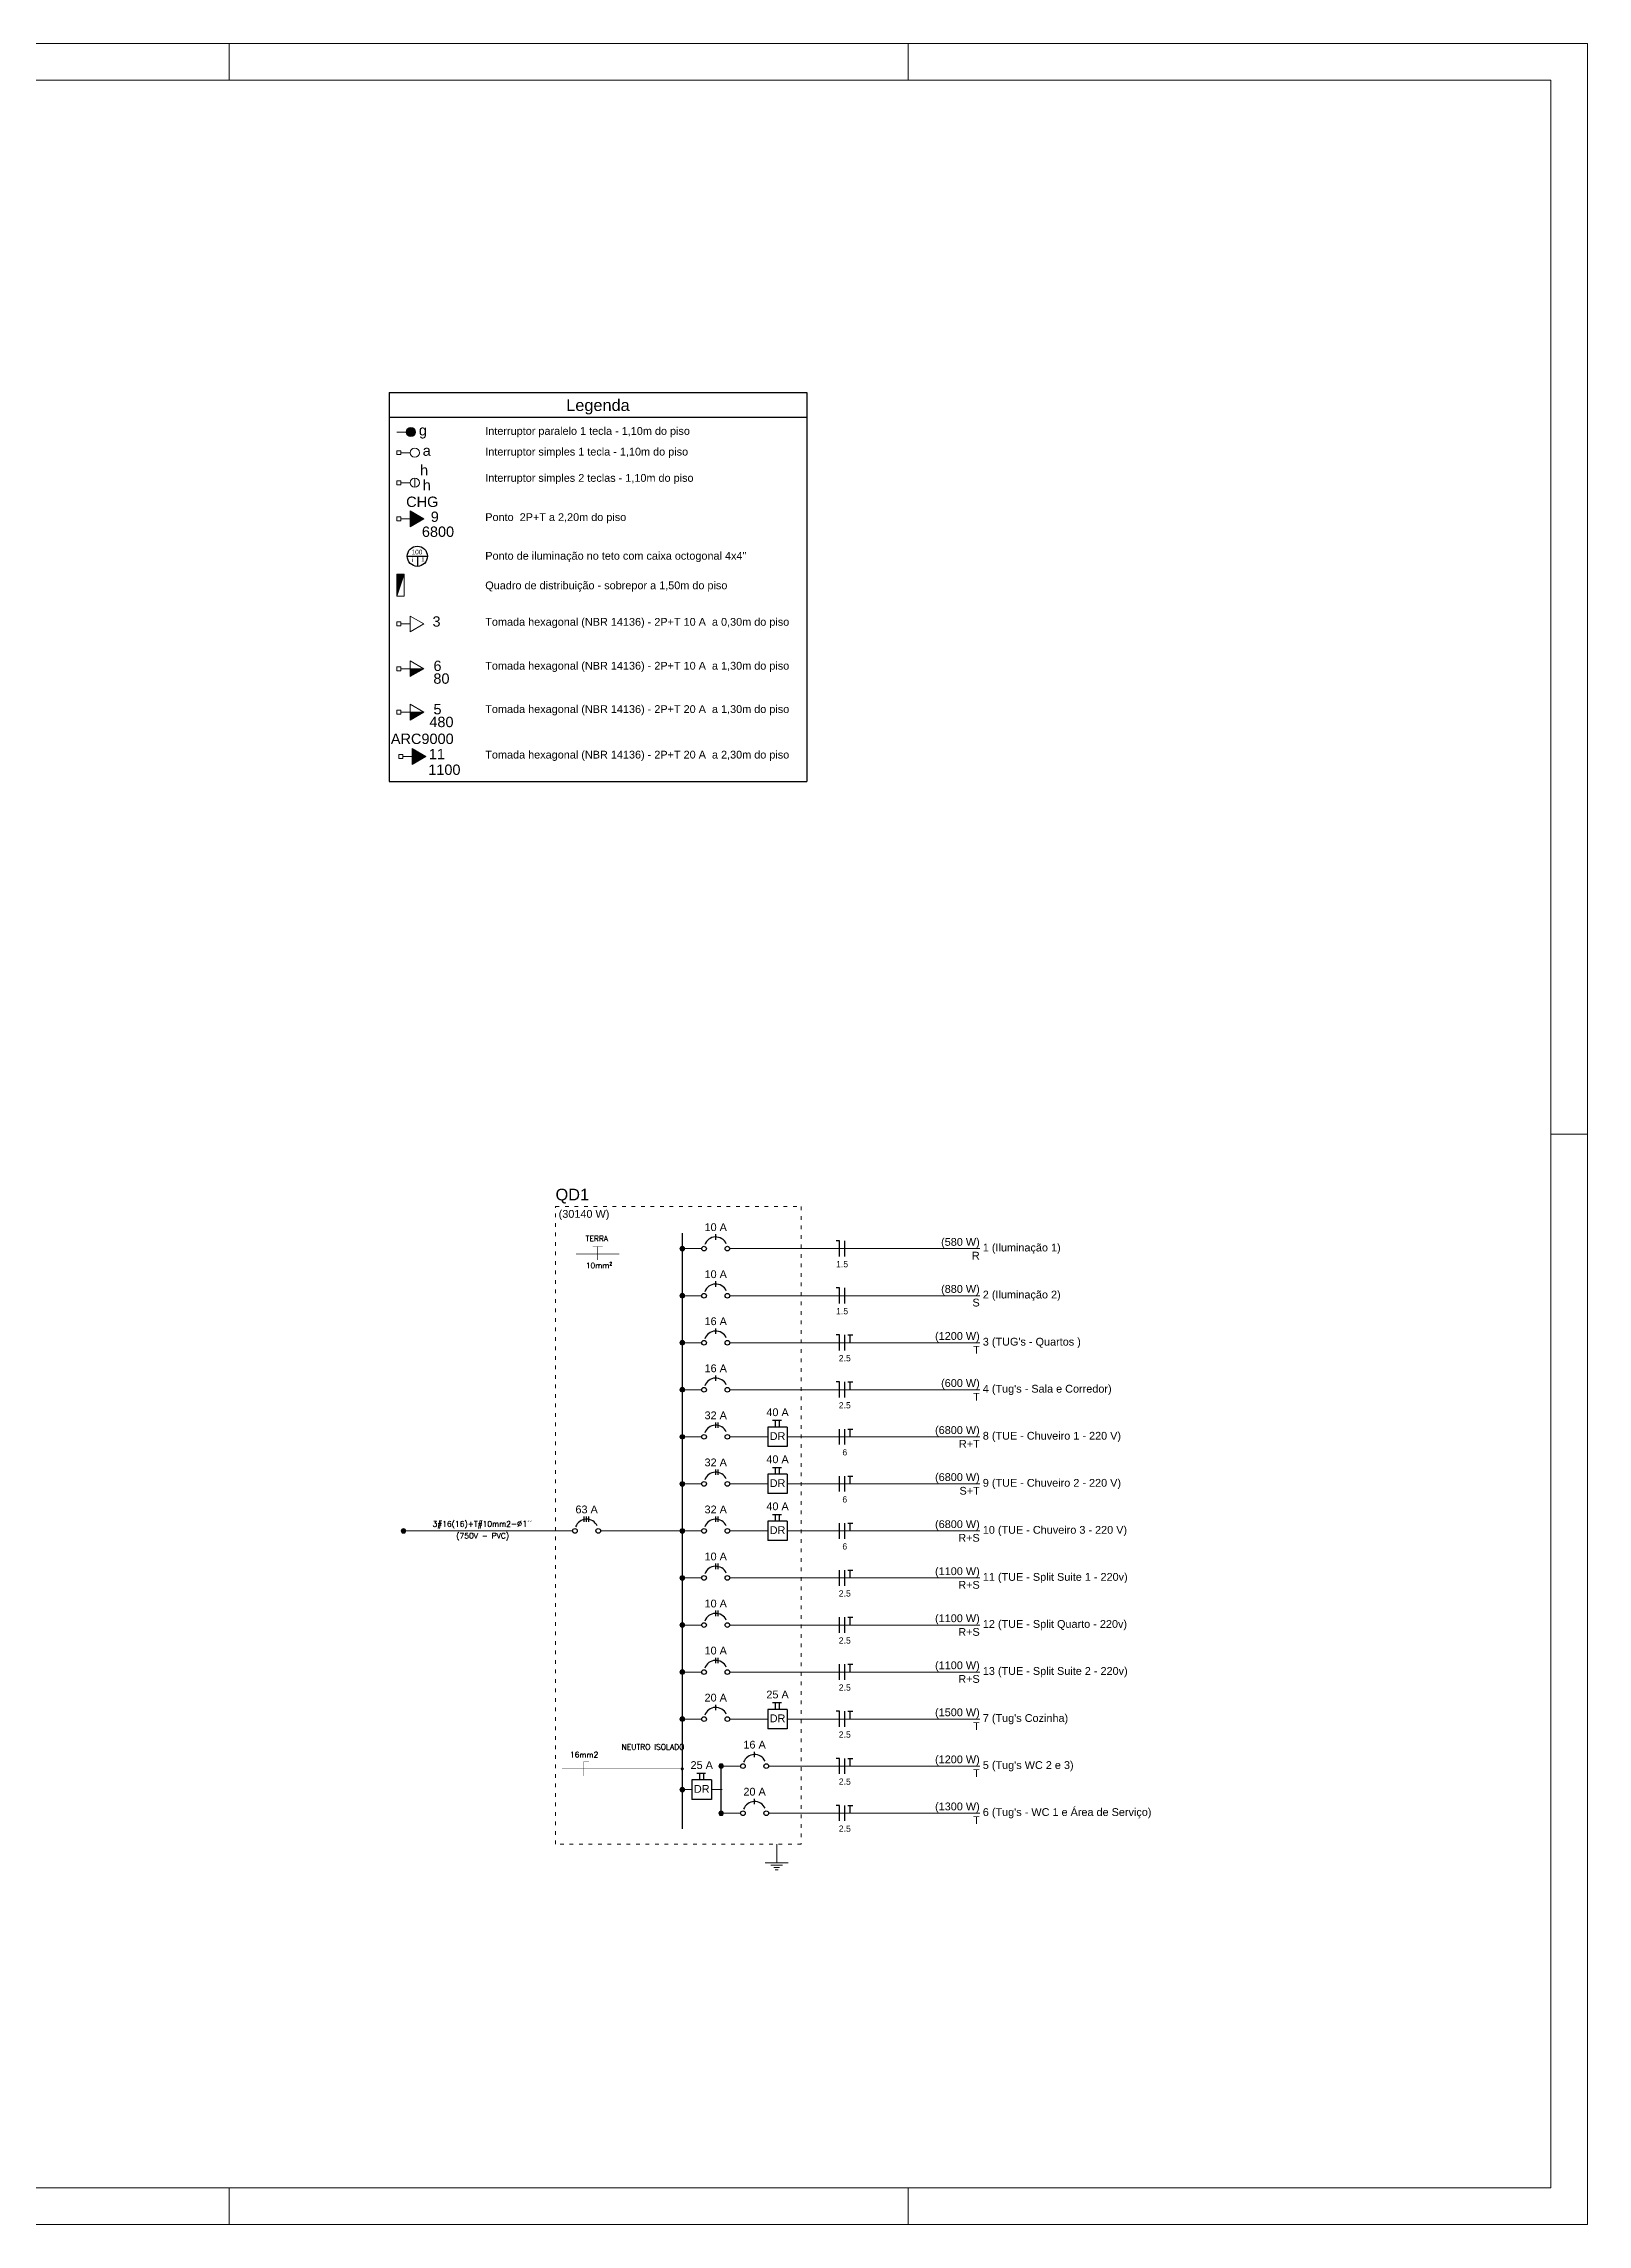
# Model space of a CAD drawing. Header units: millimetres. Extents: x -55.9 to 28.2, y -20.2 to 39.2.
# Drawn here: x -13.8 to 28.2, y -20.2 to 39.2 of the extents above; entities that cross this region are included whole.
import ezdxf

# ---------------------------------------------------------------- set-up
doc = ezdxf.new("R2010")
doc.units = ezdxf.units.MM
doc.header["$MEASUREMENT"] = 0
doc.linetypes.add('DOT2', pattern=[3.175, 0, -3.175])
for name, color, linetype, lineweight in [('Arquitetura', 134, 'Continuous', 5), ('DI-Barramento', 6, 'Continuous', 30), ('DI-Disjuntor', 1, 'Continuous', 30), ('DI-Fios', 3, 'Continuous', 30), ('DI-Linhas do diagrama', 9, 'Continuous', 20), ('DI-Linhas do quadro', 1, 'Continuous', 30), ('DI-Pontilhado', 7, 'Continuous', 20), ('DI-Textos do diagrama', 7, 'Continuous', 20), ('DI-Textos do quadro', 7, 'Continuous', 20), ('DI-Título do diagrama', 3, 'Continuous', 30), ('DI-Título do quadro', 1, 'Continuous', 30), ('P-SIMBOL', 5, 'Continuous', 20)]:
    doc.layers.add(name, color=color, linetype=linetype, lineweight=lineweight)
for name, color, linetype in [('luminarias', 6, 'Continuous'), ('Z_entity', 7, 'Continuous'), ('Z_solid', 7, 'Continuous')]:
    doc.layers.add(name, color=color, linetype=linetype)
doc.styles.add('Arial', font='arial.ttf')

msp = doc.modelspace()

# ---------------------------------------------------------------- hatches: boundary and pattern name
at = {"layer": 'P-SIMBOL', "linetype": 'Continuous'}
for points in [[(-3.821, 28.783), (-3.821, 28.658), (-3.946, 28.658), (-3.945, 28.677), (-3.934, 28.711), (-3.922, 28.732), (-3.908, 28.748), (-3.887, 28.764), (-3.861, 28.776), (-3.835, 28.782), (-3.821, 28.782)], [(-3.821, 28.533), (-3.821, 28.658), (-3.946, 28.658), (-3.945, 28.638), (-3.934, 28.605), (-3.922, 28.584), (-3.908, 28.568), (-3.887, 28.552), (-3.861, 28.539), (-3.835, 28.534), (-3.821, 28.534)], [(-3.821, 28.783), (-3.821, 28.658), (-3.696, 28.658), (-3.697, 28.677), (-3.708, 28.711), (-3.72, 28.732), (-3.734, 28.748), (-3.755, 28.764), (-3.781, 28.776), (-3.807, 28.782), (-3.821, 28.782)], [(-3.821, 28.533), (-3.821, 28.658), (-3.696, 28.658), (-3.697, 28.638), (-3.708, 28.605), (-3.72, 28.584), (-3.734, 28.568), (-3.755, 28.552), (-3.781, 28.539), (-3.807, 28.534), (-3.821, 28.534)], [(-3.841, 26.079), (-3.466, 26.295), (-3.841, 26.512)], [(-4.003, 24.788), (-4.203, 24.788), (-4.203, 24.186)], [(-3.841, 22.211), (-3.466, 22.211), (-3.841, 21.995)], [(-3.841, 21.03), (-3.466, 21.03), (-3.841, 20.813)], [(-3.785, 19.604), (-3.41, 19.821), (-3.785, 20.037)]]:
    msp.add_hatch(color=256, dxfattribs=at).paths.add_polyline_path(points)
at = {"layer": 'Z_solid'}
for points in [[(3.55, -7.719), (3.537, -7.731), (3.571, -7.752)], [(3.571, -7.71), (3.55, -7.719), (3.571, -7.752)], [(3.592, -7.719), (3.571, -7.71), (3.571, -7.752)], [(3.609, -7.731), (3.592, -7.719), (3.571, -7.752)], [(3.537, -7.731), (3.529, -7.752), (3.571, -7.752)], [(3.529, -7.752), (3.537, -7.774), (3.571, -7.752)], [(3.537, -7.774), (3.55, -7.791), (3.571, -7.752)], [(3.55, -7.791), (3.571, -7.795), (3.571, -7.752)], [(3.614, -7.752), (3.609, -7.731), (3.571, -7.752)], [(3.571, -7.795), (3.592, -7.791), (3.571, -7.752)], [(3.592, -7.791), (3.609, -7.774), (3.571, -7.752)], [(3.609, -7.774), (3.614, -7.752), (3.571, -7.752)]]:
    msp.add_hatch(color=7, dxfattribs=at).paths.add_polyline_path(points)

# ---------------------------------------------------------------- linework, layer by layer
at = {"layer": 'Arquitetura', "color": 1}
for p, q in [((-8.775, 38.238), (-8.775, 39.238)), ((9.725, 38.238), (9.725, 39.238)), ((27.225, 9.538), (28.225, 9.538)), ((-8.775, -20.162), (-8.775, -19.162)), ((9.725, -20.162), (9.725, -19.162))]:
    msp.add_line(p, q, dxfattribs=at)
msp.add_lwpolyline([(-55.875, -20.162), (28.225, -20.162), (28.225, 39.238), (-55.875, 39.238), (-55.875, -20.162)], close=True, dxfattribs=at)
at = {"layer": 'Arquitetura', "color": 5}
msp.add_lwpolyline([(-53.375, -19.162), (27.225, -19.162), (27.225, 38.238), (-53.375, 38.238), (-53.375, -19.162)], close=True, dxfattribs=at)
at = {"layer": 'DI-Barramento', "linetype": 'Continuous'}
for p, q in [((3.571, 6.839), (3.571, -9.385)), ((4.63, -8.962), (4.63, -7.68))]:
    msp.add_line(p, q, dxfattribs=at)
at = {"layer": 'DI-Disjuntor', "linetype": 'Continuous'}
for p, q in [((4.482, 6.659), (4.482, 6.807)), ((4.482, 5.377), (4.482, 5.525)), ((4.482, 4.096), (4.482, 4.244)), ((4.482, 2.814), (4.482, 2.963)), ((4.482, 1.533), (4.482, 1.681)), ((4.546, 1.533), (4.546, 1.681)), ((5.901, 1.554), (5.901, 1.025)), ((6.431, 1.554), (5.901, 1.554)), ((6.033, 1.739), (6.272, 1.739)), ((6.113, 1.554), (6.113, 1.739)), ((6.219, 1.554), (6.219, 1.739)), ((6.431, 1.554), (6.431, 1.025)), ((6.431, 1.025), (5.901, 1.025)), ((4.482, 0.252), (4.482, 0.4)), ((4.546, 0.252), (4.546, 0.4)), ((5.901, 0.273), (5.901, -0.257)), ((6.431, 0.273), (5.901, 0.273)), ((6.033, 0.458), (6.272, 0.458)), ((6.113, 0.273), (6.113, 0.458)), ((6.219, 0.273), (6.219, 0.458)), ((6.431, 0.273), (6.431, -0.257)), ((6.431, -0.257), (5.901, -0.257)), ((0.903, -1.03), (0.903, -0.882)), ((0.966, -1.03), (0.966, -0.882)), ((1.03, -1.03), (1.03, -0.882)), ((4.482, -1.03), (4.482, -0.882)), ((4.546, -1.03), (4.546, -0.882)), ((5.901, -1.009), (5.901, -1.538)), ((6.431, -1.009), (5.901, -1.009)), ((6.033, -0.823), (6.272, -0.823)), ((6.113, -1.009), (6.113, -0.823)), ((6.219, -1.009), (6.219, -0.823)), ((6.431, -1.009), (6.431, -1.538)), ((6.431, -1.538), (5.901, -1.538)), ((4.482, -2.311), (4.482, -2.163)), ((4.546, -2.311), (4.546, -2.163)), ((4.482, -3.593), (4.482, -3.444)), ((4.546, -3.593), (4.546, -3.444)), ((4.482, -4.874), (4.482, -4.726)), ((4.546, -4.874), (4.546, -4.726)), ((4.482, -6.155), (4.482, -6.007)), ((5.901, -6.134), (5.901, -6.664)), ((6.431, -6.134), (5.901, -6.134)), ((6.033, -5.949), (6.272, -5.949)), ((6.113, -6.134), (6.113, -5.949)), ((6.219, -6.134), (6.219, -5.949)), ((6.431, -6.134), (6.431, -6.664)), ((6.431, -6.664), (5.901, -6.664)), ((5.541, -7.437), (5.541, -7.289)), ((3.836, -8.056), (3.836, -8.586)), ((4.366, -8.056), (3.836, -8.056)), ((3.968, -7.871), (4.207, -7.871)), ((4.048, -8.056), (4.048, -7.871)), ((4.154, -8.056), (4.154, -7.871)), ((4.366, -8.056), (4.366, -8.586)), ((4.366, -8.586), (3.836, -8.586)), ((5.541, -8.718), (5.541, -8.57))]:
    msp.add_line(p, q, dxfattribs=at)
for centre in [(4.164, 6.415), (4.8, 6.415), (4.164, 5.134), (4.8, 5.134), (4.164, 3.852), (4.8, 3.852), (4.164, 2.571), (4.8, 2.571), (4.164, 1.289), (4.8, 1.289), (4.164, 0.008), (4.8, 0.008), (0.648, -1.273), (1.284, -1.273), (4.164, -1.273), (4.8, -1.273), (4.164, -2.555), (4.8, -2.555), (4.164, -3.836), (4.8, -3.836), (4.164, -5.118), (4.8, -5.118), (4.164, -6.399), (4.8, -6.399), (5.223, -7.68), (5.859, -7.68), (5.223, -8.962), (5.859, -8.962)]:
    msp.add_circle(centre, 0.0635, dxfattribs=at)
for centre in [(4.482, 6.415), (4.482, 5.134), (4.482, 3.852), (4.482, 2.571), (4.482, 1.289), (4.482, 0.008), (0.966, -1.273), (4.482, -1.273), (4.482, -2.555), (4.482, -3.836), (4.482, -5.118), (4.482, -6.399), (5.541, -7.68), (5.541, -8.962)]:
    msp.add_arc(centre, 0.318, 25, 160, dxfattribs=at)
at = {"layer": 'DI-Fios', "linetype": 'Continuous'}
for p, q in [((7.85, 6.627), (7.765, 6.627)), ((7.85, 6.203), (7.85, 6.627)), ((7.998, 6.203), (7.998, 6.627)), ((7.85, 5.345), (7.765, 5.345)), ((7.85, 4.922), (7.85, 5.345)), ((7.998, 4.922), (7.998, 5.345)), ((7.85, 4.064), (7.765, 4.064)), ((7.85, 3.64), (7.85, 4.064)), ((7.998, 3.64), (7.998, 4.064)), ((8.078, 4.064), (8.214, 4.064)), ((8.146, 3.852), (8.146, 4.064)), ((7.85, 2.783), (7.765, 2.783)), ((7.85, 2.359), (7.85, 2.783)), ((7.998, 2.359), (7.998, 2.783)), ((8.078, 2.783), (8.214, 2.783)), ((8.146, 2.571), (8.146, 2.783)), ((7.85, 1.078), (7.85, 1.501)), ((7.998, 1.078), (7.998, 1.501)), ((8.078, 1.501), (8.214, 1.501)), ((8.146, 1.289), (8.146, 1.501)), ((7.85, -0.204), (7.85, 0.22)), ((7.998, -0.204), (7.998, 0.22)), ((8.078, 0.22), (8.214, 0.22)), ((8.146, 0.008), (8.146, 0.22)), ((7.85, -1.485), (7.85, -1.062)), ((7.998, -1.485), (7.998, -1.062)), ((8.078, -1.062), (8.214, -1.062)), ((8.146, -1.273), (8.146, -1.062)), ((7.85, -2.767), (7.85, -2.343)), ((7.998, -2.767), (7.998, -2.343)), ((8.078, -2.343), (8.214, -2.343)), ((8.146, -2.555), (8.146, -2.343)), ((7.85, -4.048), (7.85, -3.624)), ((7.998, -4.048), (7.998, -3.624)), ((8.078, -3.624), (8.214, -3.624)), ((8.146, -3.836), (8.146, -3.624)), ((7.85, -5.329), (7.85, -4.906)), ((7.998, -5.329), (7.998, -4.906)), ((8.078, -4.906), (8.214, -4.906)), ((8.146, -5.118), (8.146, -4.906)), ((7.85, -6.187), (7.765, -6.187)), ((7.85, -6.611), (7.85, -6.187)), ((7.998, -6.611), (7.998, -6.187)), ((8.078, -6.187), (8.214, -6.187)), ((8.146, -6.399), (8.146, -6.187)), ((7.85, -7.469), (7.765, -7.469)), ((7.85, -7.892), (7.85, -7.469)), ((7.998, -7.892), (7.998, -7.469)), ((8.078, -7.469), (8.214, -7.469)), ((8.146, -7.68), (8.146, -7.469)), ((7.85, -8.75), (7.765, -8.75)), ((7.85, -9.174), (7.85, -8.75)), ((7.998, -9.174), (7.998, -8.75)), ((8.078, -8.75), (8.214, -8.75)), ((8.146, -8.962), (8.146, -8.75))]:
    msp.add_line(p, q, dxfattribs=at)
at = {"layer": 'DI-Linhas do diagrama', "linetype": 'Continuous'}
for p, q in [((3.635, 6.415), (4.101, 6.415)), ((4.863, 6.415), (11.673, 6.415)), ((3.635, 5.134), (4.101, 5.134)), ((4.863, 5.134), (11.673, 5.134)), ((3.635, 3.852), (4.101, 3.852)), ((4.863, 3.852), (11.673, 3.852)), ((3.635, 2.571), (4.101, 2.571)), ((4.863, 2.571), (11.673, 2.571)), ((3.635, 1.289), (4.101, 1.289)), ((4.863, 1.289), (5.901, 1.289)), ((6.431, 1.289), (11.673, 1.289)), ((3.635, 0.008), (4.101, 0.008)), ((4.863, 0.008), (5.901, 0.008)), ((6.431, 0.008), (11.673, 0.008)), ((-3.958, -1.273), (-3.492, -1.273)), ((-3.492, -1.273), (0.585, -1.273)), ((1.347, -1.273), (2.322, -1.273)), ((2.322, -1.273), (3.571, -1.273)), ((3.635, -1.273), (4.101, -1.273)), ((4.863, -1.273), (5.901, -1.273)), ((6.431, -1.273), (11.673, -1.273)), ((3.635, -2.555), (4.101, -2.555)), ((4.863, -2.555), (11.673, -2.555)), ((3.635, -3.836), (4.101, -3.836)), ((4.863, -3.836), (11.673, -3.836)), ((3.635, -5.118), (4.101, -5.118)), ((4.863, -5.118), (11.673, -5.118)), ((3.635, -6.399), (4.101, -6.399)), ((4.863, -6.399), (5.901, -6.399)), ((6.431, -6.399), (11.673, -6.399)), ((4.694, -7.68), (5.16, -7.68)), ((5.922, -7.68), (11.673, -7.68)), ((3.635, -8.321), (3.836, -8.321)), ((4.366, -8.321), (4.657, -8.321)), ((4.694, -8.962), (5.16, -8.962)), ((5.922, -8.962), (11.673, -8.962))]:
    msp.add_line(p, q, dxfattribs=at)
at = {"layer": 'DI-Linhas do diagrama', "linetype": 'Continuous', "const_width": 0.0635}
for points in [[(3.603, 6.415, 1), (3.539, 6.415, 1)], [(3.603, 5.134, 1), (3.539, 5.134, 1)], [(3.603, 3.852, 1), (3.539, 3.852, 1)], [(3.603, 2.571, 1), (3.539, 2.571, 1)], [(3.603, 1.289, 1), (3.539, 1.289, 1)], [(3.603, 0.008, 1), (3.539, 0.008, 1)], [(-3.99, -1.273, 1), (-4.054, -1.273, 1)], [(3.603, -1.273, 1), (3.539, -1.273, 1)], [(3.603, -2.555, 1), (3.539, -2.555, 1)], [(3.603, -3.836, 1), (3.539, -3.836, 1)], [(3.603, -5.118, 1), (3.539, -5.118, 1)], [(3.603, -6.399, 1), (3.539, -6.399, 1)], [(4.662, -7.68, 1), (4.598, -7.68, 1)], [(3.603, -8.321, 1), (3.539, -8.321, 1)], [(4.662, -8.962, 1), (4.598, -8.962, 1)]]:
    msp.add_lwpolyline(points, format="xyb", close=True, dxfattribs=at)
at = {"layer": 'DI-Linhas do diagrama', "linetype": 'Continuous'}
for centre in [(3.571, 6.415), (3.571, 5.134), (3.571, 3.852), (3.571, 2.571), (3.571, 1.289), (3.571, 0.008), (-4.022, -1.273), (3.571, -1.273), (3.571, -2.555), (3.571, -3.836), (3.571, -5.118), (3.571, -6.399), (4.63, -7.68), (3.571, -8.321), (4.63, -8.962)]:
    msp.add_circle(centre, 0.0635, dxfattribs=at)
at = {"layer": 'DI-Linhas do quadro', "linetype": 'Continuous'}
for p, q in [((-4.414, 29.736), (6.965, 29.736)), ((-4.414, 29.736), (-4.414, 19.138)), ((6.965, 29.736), (6.965, 19.138)), ((-4.414, 29.065), (6.965, 29.065)), ((-4.414, 19.138), (6.965, 19.138))]:
    msp.add_line(p, q, dxfattribs=at)
at = {"layer": 'DI-Pontilhado', "linetype": 'DOT2', "ltscale": 0.05}
msp.add_lwpolyline([(0.119, -9.809), (0.119, 7.559), (6.812, 7.559), (6.812, -9.809), (0.119, -9.809)], close=True, dxfattribs=at)
at = {"layer": 'DI-Textos do diagrama', "linetype": 'Continuous'}
for p, q in [((6.143, -9.809), (6.143, -10.317)), ((5.825, -10.317), (6.46, -10.317)), ((5.984, -10.381), (6.301, -10.381)), ((6.063, -10.444), (6.222, -10.444)), ((6.103, -10.508), (6.182, -10.508))]:
    msp.add_line(p, q, dxfattribs=at)
at = {"layer": 'luminarias'}
for p, q in [((-3.919, 25.274), (-3.37, 25.274)), ((-3.645, 25.274), (-3.645, 25))]:
    msp.add_line(p, q, dxfattribs=at)
msp.add_circle((-3.645, 25.274), 0.275, dxfattribs=at)
at = {"layer": 'P-SIMBOL'}
for p, q in [((-3.946, 28.658), (-4.203, 28.658)), ((-3.821, 28.783), (-3.821, 28.533)), ((-4.203, 28.042), (-4.203, 28.148)), ((-4.203, 28.148), (-4.097, 28.148)), ((-4.097, 28.042), (-4.203, 28.042)), ((-4.097, 28.148), (-4.097, 28.042)), ((-3.84, 28.095), (-4.097, 28.095)), ((-4.203, 27.224), (-4.203, 27.33)), ((-4.203, 27.33), (-4.097, 27.33)), ((-4.097, 27.33), (-4.097, 27.224)), ((-3.715, 27.402), (-3.715, 27.152)), ((-4.097, 27.224), (-4.203, 27.224)), ((-3.84, 27.277), (-4.097, 27.277)), ((-4.203, 26.242), (-4.203, 26.348)), ((-4.203, 26.348), (-4.097, 26.348)), ((-4.097, 26.242), (-4.203, 26.242)), ((-4.097, 26.348), (-4.097, 26.242)), ((-3.841, 26.295), (-4.097, 26.295)), ((-3.841, 26.079), (-3.841, 26.512)), ((-3.841, 26.512), (-3.466, 26.295)), ((-3.466, 26.295), (-3.841, 26.079)), ((-4.003, 24.788), (-4.203, 24.788)), ((-4.203, 24.788), (-4.203, 24.186)), ((-4.003, 24.788), (-4.203, 24.186)), ((-4.003, 24.788), (-4.003, 24.186)), ((-4.003, 24.186), (-4.203, 24.186)), ((-4.203, 23.378), (-4.203, 23.484)), ((-4.203, 23.484), (-4.097, 23.484)), ((-4.097, 23.378), (-4.203, 23.378)), ((-4.097, 23.484), (-4.097, 23.378)), ((-3.841, 23.431), (-4.097, 23.431)), ((-3.841, 23.647), (-3.466, 23.431)), ((-3.841, 23.214), (-3.841, 23.647)), ((-3.466, 23.431), (-3.841, 23.214)), ((-4.203, 22.158), (-4.203, 22.264)), ((-4.203, 22.264), (-4.097, 22.264)), ((-4.097, 22.158), (-4.203, 22.158)), ((-4.097, 22.264), (-4.097, 22.158)), ((-3.841, 22.211), (-4.097, 22.211)), ((-3.841, 22.428), (-3.466, 22.211)), ((-3.841, 21.995), (-3.841, 22.428)), ((-3.466, 22.211), (-3.841, 22.211)), ((-3.466, 22.211), (-3.841, 21.995)), ((-4.203, 20.977), (-4.203, 21.083)), ((-4.203, 21.083), (-4.097, 21.083)), ((-4.097, 20.977), (-4.203, 20.977)), ((-4.097, 21.083), (-4.097, 20.977)), ((-3.841, 21.03), (-4.097, 21.03)), ((-3.841, 21.246), (-3.466, 21.03)), ((-3.841, 20.813), (-3.841, 21.246)), ((-3.466, 21.03), (-3.841, 21.03)), ((-3.466, 21.03), (-3.841, 20.813)), ((-4.147, 19.768), (-4.147, 19.874)), ((-4.147, 19.874), (-4.041, 19.874)), ((-4.041, 19.768), (-4.147, 19.768)), ((-4.041, 19.874), (-4.041, 19.768)), ((-3.785, 19.821), (-4.041, 19.821)), ((-3.785, 20.037), (-3.41, 19.821)), ((-3.785, 19.604), (-3.785, 20.037)), ((-3.41, 19.821), (-3.785, 19.604))]:
    msp.add_line(p, q, dxfattribs=at)
for centre in [(-3.821, 28.658), (-3.715, 28.095), (-3.715, 27.277)]:
    msp.add_circle(centre, 0.125, dxfattribs=at)
at = {"layer": 'Z_entity', "color": 7}
for points in [[(0.674, 6.271, 0.0135, 0.0135, 0), (1.86, 6.271, 0.0135, 0.0135, 0)], [(1.407, 6.47, 0.0105, 0.0105, 0), (1.128, 6.47, 0.0105, 0.0105, 0)], [(1.267, 6.47, 0.0105, 0.0105, 0), (1.267, 6.11, 0.0105, 0.0105, 0)], [(-1.558, -1.273, 0.00748, 0.00748, 0), (-1.558, -1.273, 0.00748, 0.00748, 0)], [(0.888, -7.553, 0.0105, 0.0105, 0), (0.888, -7.952, 0.0105, 0.0105, 0)], [(0.888, -7.553, 0.0105, 0.0105, 0), (1.028, -7.553, 0.0105, 0.0105, 0)], [(3.55, -7.719, 0.0018, 0.0018, 0), (3.537, -7.731, 0.0018, 0.0018, 0), (3.571, -7.752, 0.0018, 0.0018, 0), (3.55, -7.719, 0.0018, 0.0018, 0)], [(3.571, -7.71, 0.00228, 0.00228, 0), (3.55, -7.719, 0.00228, 0.00228, 0), (3.571, -7.752, 0.00228, 0.00228, 0), (3.571, -7.71, 0.00228, 0.00228, 0)], [(3.609, -7.731, 0.00211, 0.00211, 0), (3.592, -7.719, 0.00211, 0.00211, 0), (3.571, -7.752, 0.00211, 0.00211, 0), (3.609, -7.731, 0.00211, 0.00211, 0)], [(3.592, -7.719, 0.00228, 0.00228, 0), (3.571, -7.71, 0.00228, 0.00228, 0), (3.571, -7.752, 0.00228, 0.00228, 0), (3.592, -7.719, 0.00228, 0.00228, 0)], [(0.295, -7.752, 0.0135, 0.0135, 0), (3.571, -7.752, 0.0135, 0.0135, 0)], [(3.537, -7.731, 0.00228, 0.00228, 0), (3.529, -7.752, 0.00228, 0.00228, 0), (3.571, -7.752, 0.00228, 0.00228, 0), (3.537, -7.731, 0.00228, 0.00228, 0)], [(3.529, -7.752, 0.00228, 0.00228, 0), (3.537, -7.774, 0.00228, 0.00228, 0), (3.571, -7.752, 0.00228, 0.00228, 0), (3.529, -7.752, 0.00228, 0.00228, 0)], [(3.537, -7.774, 0.00212, 0.00212, 0), (3.55, -7.791, 0.00212, 0.00212, 0), (3.571, -7.752, 0.00212, 0.00212, 0), (3.537, -7.774, 0.00212, 0.00212, 0)], [(3.55, -7.791, 0.00216, 0.00216, 0), (3.571, -7.795, 0.00216, 0.00216, 0), (3.571, -7.752, 0.00216, 0.00216, 0), (3.55, -7.791, 0.00216, 0.00216, 0)], [(3.614, -7.752, 0.00216, 0.00216, 0), (3.609, -7.731, 0.00216, 0.00216, 0), (3.571, -7.752, 0.00216, 0.00216, 0), (3.614, -7.752, 0.00216, 0.00216, 0)], [(3.609, -7.774, 0.00216, 0.00216, 0), (3.614, -7.752, 0.00216, 0.00216, 0), (3.571, -7.752, 0.00216, 0.00216, 0), (3.609, -7.774, 0.00216, 0.00216, 0)], [(3.592, -7.791, 0.00239, 0.00239, 0), (3.609, -7.774, 0.00239, 0.00239, 0), (3.571, -7.752, 0.00239, 0.00239, 0), (3.592, -7.791, 0.00239, 0.00239, 0)], [(3.571, -7.795, 0.00216, 0.00216, 0), (3.592, -7.791, 0.00216, 0.00216, 0), (3.571, -7.752, 0.00216, 0.00216, 0), (3.571, -7.795, 0.00216, 0.00216, 0)]]:
    msp.add_lwpolyline(points, format="xyseb", dxfattribs=at)

# ---------------------------------------------------------------- texts
at = {"char_height": 0.15, "attachment_point": 1}
for s, width, insert in [('{\\Fromans|c0;TERRA}', 1.03659, (0.94, 6.767)), ('{\\Fromans|c0;10mm²}', 1.03659, (0.943, 6.031)), ('{\\Fromans|c0;3#16(16)+T#10mm2-\\H1.08333x;Ø1\\fArial|b0|i0|c0|p34;\\H0.92308x;´´}', 3.88205, (-3.23, -0.995)), ('{\\Fromans|c0;(750V - PVC)}', 1.77529, (-2.585, -1.33)), ('{\\Fromans|c0;NEUTRO ISOLADO}', 1.77529, (1.918, -7.083)), ('{\\Fromans|c0;16mm2}', 1.03659, (0.512, -7.293))]:
    msp.add_mtext_dynamic_manual_height_columns(s, width=width, gutter_width=1.25, heights=[0], dxfattribs=dict(at, insert=insert))
at = {"layer": 'DI-Disjuntor', "char_height": 0.2118, "width": 0.50832, "attachment_point": 8, "line_spacing_factor": 0.798, "style": 'Arial'}
for insert in [(6.166, 1.204), (6.166, -0.077), (6.166, -1.358), (6.166, -6.484), (4.101, -8.406)]:
    msp.add_mtext('DR', dxfattribs=dict(at, insert=insert))
at = {"layer": 'DI-Textos do diagrama', "line_spacing_factor": 0.798, "style": 'Arial'}
for s, insert, char_height, width, attachment_point in [('(30140 W)', (0.204, 7.192), 0.2118, 2.28744, 7), ('10 A', (4.482, 6.891), 0.2118, 1.01664, 8), ('(580 W)', (11.673, 6.429), 0.2118, 1.77912, 9), ('1 (Iluminação 1)', (11.757, 6.274), 0.2118, 4.06656, 7), ('1.5', (7.924, 5.906), 0.1694, 0.60998, 8), ('R', (11.673, 6.118), 0.212, 0.25416, 9), ('10 A', (4.482, 5.61), 0.2118, 1.01664, 8), ('(880 W)', (11.673, 5.148), 0.2118, 1.77912, 9), ('1.5', (7.924, 4.625), 0.1694, 0.60998, 8), ('S', (11.673, 4.837), 0.212, 0.25416, 9), ('2 (Iluminação 2)', (11.757, 4.993), 0.2118, 4.06656, 7), ('16 A', (4.482, 4.329), 0.2118, 1.01664, 8), ('(1200 W)', (11.673, 3.867), 0.2118, 2.03328, 9), ('T', (11.673, 3.555), 0.212, 0.25416, 9), ("3 (TUG's - Quartos )", (11.757, 3.711), 0.2118, 5.0832, 7), ('16 A', (4.482, 3.047), 0.2118, 1.01664, 8), ('2.5', (7.998, 3.344), 0.1694, 0.60998, 8), ('(600 W)', (11.673, 2.585), 0.2118, 1.77912, 9), ('T', (11.673, 2.274), 0.212, 0.25416, 9), ("4 (Tug's - Sala e Corredor)", (11.757, 2.43), 0.2118, 8.13312, 7), ('32 A', (4.482, 1.766), 0.2118, 1.01664, 8), ('40 A', (6.166, 1.85), 0.2118, 1.01664, 8), ('2.5', (7.998, 2.062), 0.1694, 0.60998, 8), ('(6800 W)', (11.673, 1.304), 0.2118, 2.03328, 9), ('R+T', (11.673, 0.993), 0.2118, 0.76248, 9), ('8 (TUE - Chuveiro 1 - 220 V)', (11.757, 1.149), 0.2118, 7.11648, 7), ('32 A', (4.482, 0.484), 0.2118, 1.01664, 8), ('40 A', (6.166, 0.569), 0.2118, 1.01664, 8), ('6', (7.998, 0.781), 0.169, 0.20333, 8), ('(6800 W)', (11.673, 0.023), 0.2118, 2.03328, 9), ('9 (TUE - Chuveiro 2 - 220 V)', (11.757, -0.133), 0.2118, 7.11648, 7), ('63 A', (0.966, -0.797), 0.2118, 1.01664, 8), ('32 A', (4.482, -0.797), 0.2118, 1.01664, 8), ('40 A', (6.166, -0.712), 0.2118, 1.01664, 8), ('6', (7.998, -0.501), 0.169, 0.20333, 8), ('S+T', (11.673, -0.289), 0.2118, 0.76248, 9), ('(6800 W)', (11.673, -1.259), 0.2118, 2.03328, 9), ('10 (TUE - Chuveiro 3 - 220 V)', (11.757, -1.414), 0.2118, 7.37064, 7), ('6', (7.998, -1.782), 0.169, 0.20333, 8), ('R+S', (11.673, -1.57), 0.2118, 0.76248, 9), ('10 A', (4.482, -2.078), 0.2118, 1.01664, 8), ('(1100 W)', (11.673, -2.54), 0.2118, 2.03328, 9), ('2.5', (7.998, -3.063), 0.1694, 0.60998, 8), ('R+S', (11.673, -2.851), 0.2118, 0.76248, 9), ('11 (TUE - Split Suite 1 - 220v)', (11.757, -2.696), 0.2118, 7.87896, 7), ('10 A', (4.482, -3.36), 0.2118, 1.01664, 8), ('(1100 W)', (11.673, -3.822), 0.2118, 2.03328, 9), ('R+S', (11.673, -4.133), 0.2118, 0.76248, 9), ('12 (TUE - Split Quarto - 220v)', (11.757, -3.977), 0.2118, 7.6248, 7), ('10 A', (4.482, -4.641), 0.2118, 1.01664, 8), ('2.5', (7.998, -4.345), 0.1694, 0.60998, 8), ('(1100 W)', (11.673, -5.103), 0.2118, 2.03328, 9), ('R+S', (11.673, -5.414), 0.2118, 0.76248, 9), ('13 (TUE - Split Suite 2 - 220v)', (11.757, -5.258), 0.2118, 7.87896, 7), ('20 A', (4.482, -5.923), 0.2118, 1.01664, 8), ('25 A', (6.166, -5.838), 0.2118, 1.01664, 8), ('2.5', (7.998, -5.626), 0.1694, 0.60998, 8), ('(1500 W)', (11.673, -6.384), 0.2118, 2.03328, 9), ('T', (11.673, -6.696), 0.212, 0.25416, 9), ("7 (Tug's Cozinha)", (11.757, -6.54), 0.2118, 4.32072, 7), ('16 A', (5.541, -7.204), 0.2118, 1.01664, 8), ('2.5', (7.998, -6.907), 0.1694, 0.60998, 8), ('25 A', (4.101, -7.76), 0.2118, 1.01664, 8), ('(1200 W)', (11.673, -7.666), 0.2118, 1.77912, 9), ("5 (Tug's WC 2 e 3)", (11.757, -7.821), 0.2118, 4.57488, 7), ('20 A', (5.541, -8.485), 0.2118, 1.01664, 8), ('2.5', (7.998, -8.189), 0.1694, 0.60998, 8), ('T', (11.673, -7.977), 0.212, 0.25416, 9), ('(1300 W)', (11.673, -8.947), 0.2118, 2.03328, 9), ("6 (Tug's - WC 1 e Área de Serviço)", (11.757, -9.103), 0.2118, 8.64144, 7), ('2.5', (7.998, -9.47), 0.1694, 0.60998, 8), ('T', (11.673, -9.258), 0.212, 0.25416, 9)]:
    msp.add_mtext(s, dxfattribs=dict(at, insert=insert, char_height=char_height, width=width, attachment_point=attachment_point))
at = {"layer": 'DI-Textos do quadro', "char_height": 0.2118, "attachment_point": 7, "line_spacing_factor": 0.798, "style": 'Arial'}
for s, insert, width in [('Interruptor paralelo 1 tecla - 1,10m do piso', (-1.795, 28.518), 11.18304), ('Interruptor simples 1 tecla - 1,10m do piso', (-1.795, 27.954), 10.92888), ('Interruptor simples 2 teclas - 1,10m do piso', (-1.795, 27.239), 11.18304), ('Ponto  2P+T a 2,20m do piso', (-1.795, 26.17), 6.86232), ('Ponto de iluminação no teto com caixa octogonal 4x4"', (-1.795, 25.116), 13.21632), ('Quadro de distribuição - sobrepor a 1,50m do piso', (-1.795, 24.311), 12.45384), ('Tomada hexagonal (NBR 14136) - 2P+T 10 A  a 0,30m do piso', (-1.795, 23.318), 14.48712), ('Tomada hexagonal (NBR 14136) - 2P+T 10 A  a 1,30m do piso', (-1.795, 22.123), 14.48712), ('Tomada hexagonal (NBR 14136) - 2P+T 20 A  a 1,30m do piso', (-1.795, 20.942), 14.48712), ('Tomada hexagonal (NBR 14136) - 2P+T 20 A  a 2,30m do piso', (-1.795, 19.701), 14.48712)]:
    msp.add_mtext(s, dxfattribs=dict(at, insert=insert, width=width))
at = {"layer": 'DI-Título do diagrama', "insert": (0.119, 7.643), "char_height": 0.3177, "width": 1.14372, "attachment_point": 7, "line_spacing_factor": 0.798, "style": 'Arial'}
msp.add_mtext('QD1', dxfattribs=at)
at = {"layer": 'DI-Título do quadro', "insert": (1.275, 29.136), "char_height": 0.3177, "width": 2.66868, "attachment_point": 8, "line_spacing_factor": 0.798, "style": 'Arial'}
msp.add_mtext('Legenda', dxfattribs=at)
at = {"layer": 'luminarias', "attachment_point": 1}
for s, insert, char_height, width in [('i', (-3.803, 25.242), 0.128, 0.13988), ('100', (-3.803, 25.453), 0.1281, 0.40517), ('1', (-3.536, 25.242), 0.11, 0.13988)]:
    msp.add_mtext(s, dxfattribs=dict(at, insert=insert, char_height=char_height, width=width))
at = {"layer": 'P-SIMBOL', "line_spacing_factor": 0.798, "style": 'Arial'}
for s, insert, char_height, width, attachment_point in [('g', (-3.603, 28.48), 0.282, 0.33888, 7), ('a', (-3.498, 28.007), 0.282, 0.33888, 7), ('h', (-3.57, 27.477), 0.282, 0.33888, 7), ('h', (-3.498, 27.072), 0.282, 0.33888, 7), ('CHG', (-3.511, 26.613), 0.2824, 1.01664, 8), ('9', (-3.17, 26.205), 0.282, 0.33888, 8), ('6800', (-3.083, 25.798), 0.2824, 1.35552, 8), ('3', (-3.123, 23.353), 0.282, 0.33888, 8), ('80', (-2.989, 21.798), 0.2824, 0.67776, 8), ('6', (-3.096, 22.145), 0.282, 0.33888, 8), ('480', (-2.989, 20.616), 0.2824, 1.01664, 8), ('5', (-3.096, 20.964), 0.282, 0.33888, 8), ('ARC9000', (-3.511, 20.157), 0.2824, 2.37216, 8), ('1100', (-2.909, 19.315), 0.2824, 1.35552, 8), ('11', (-3.113, 19.746), 0.2824, 0.67776, 8)]:
    msp.add_mtext(s, dxfattribs=dict(at, insert=insert, char_height=char_height, width=width, attachment_point=attachment_point))

doc.saveas('drawing.dxf')
